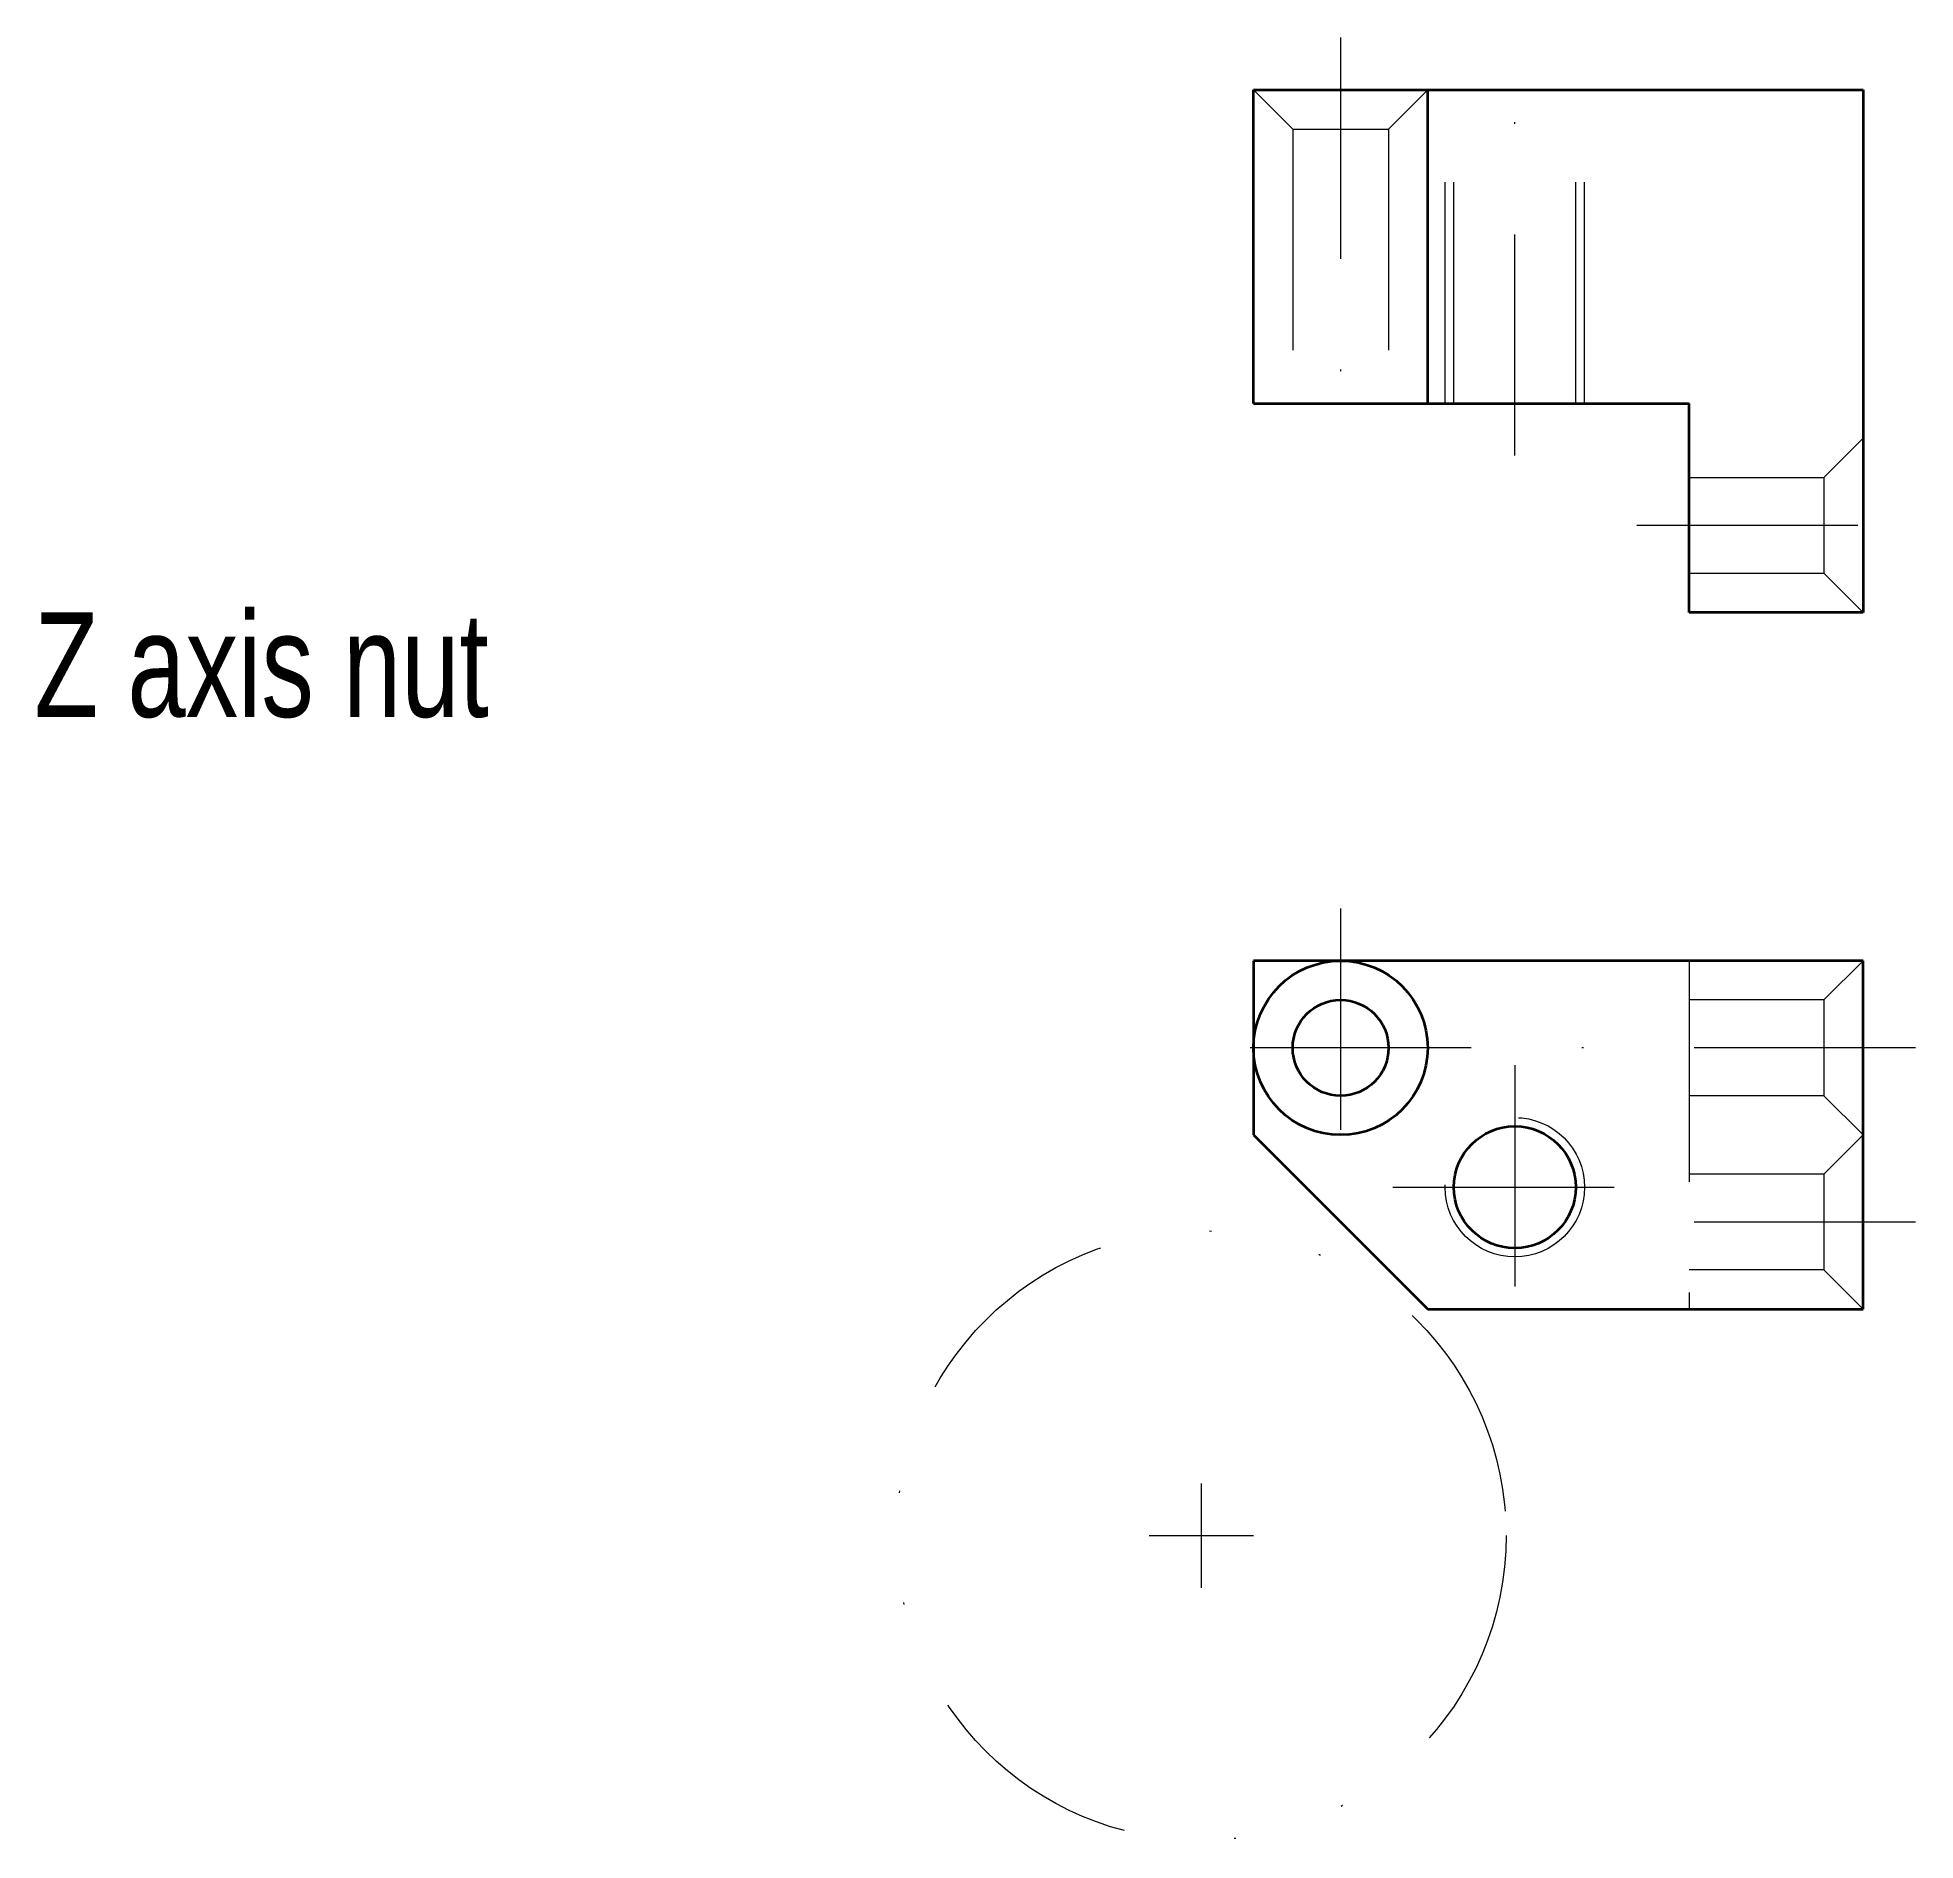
# Model space of a CAD drawing. Header units: millimetres. Extents: x -70 to 38, y -30 to 73.
import ezdxf

# ---------------------------------------------------------------- set-up
doc = ezdxf.new("R2010")
doc.units = ezdxf.units.MM
for name, pattern in [('DASHDOT', [25.4, 12.7, -6.35, 0, -6.35]), ('DASHED', [19.05, 12.7, -6.35]), ('DIVIDE', [31.75, 12.7, -6.35, 0, -6.35, 0, -6.35])]:
    doc.linetypes.add(name, pattern=pattern)
doc.layers.get('0').update_dxf_attribs({"linetype": 'CONTINUOUS', "lineweight": 35})
for name, color, linetype, lineweight in [('center', 7, 'DASHDOT', 13), ('hidden', 7, 'DASHED', 13), ('imag', 7, 'DIVIDE', 13)]:
    doc.layers.add(name, color=color, linetype=linetype, lineweight=lineweight)
doc.styles.get("Standard").update_dxf_attribs({"font": 'txt', "width": 0.75})

msp = doc.modelspace()

# ---------------------------------------------------------------- linework, layer by layer
for p, q in [((0, 70), (35, 70)), ((0, 52), (0, 70)), ((10, 52), (10, 70)), ((35, 70), (35, 40)), ((0, 52), (25, 52)), ((25, 40), (25, 52)), ((35, 40), (25, 40)), ((35, 20), (0, 20)), ((0, 20), (0, 10)), ((35, 0), (35, 20)), ((0, 10), (10, 0)), ((10, 0), (35, 0))]:
    msp.add_line(p, q)
for centre, radius in [((5, 15), 5), ((5, 15), 2.75), ((15, 7), 3.5)]:
    msp.add_circle(centre, radius)
at = {"layer": 'center'}
for p, q in [((5, 73), (5, 49)), ((15, 49), (15, 73)), ((22, 45), (38, 45)), ((5, 23), (5, 7)), ((38, 15), (-3, 15)), ((15, 14), (15, 0)), ((8, 7), (21, 7)), ((38, 5), (22, 5)), ((-3, -10), (-3, -16)), ((-6, -13), (0, -13))]:
    msp.add_line(p, q, dxfattribs=at)
at = {"layer": 'hidden'}
for p, q in [((0, 70), (2.25, 67.75)), ((7.75, 67.75), (10, 70)), ((11, 52), (11, 70)), ((11.5, 52), (11.5, 70)), ((18.5, 52), (18.5, 70)), ((19, 52), (19, 70)), ((2.25, 67.75), (7.75, 67.75)), ((2.25, 67.75), (2.25, 52)), ((7.75, 67.75), (7.75, 52)), ((35, 50), (32.75, 47.75)), ((25, 47.75), (32.75, 47.75)), ((32.75, 47.75), (32.75, 42.25)), ((25, 42.25), (32.75, 42.25)), ((32.75, 42.25), (35, 40)), ((25, 20), (25, 0)), ((32.75, 17.75), (35, 20)), ((32.75, 17.75), (25, 17.75)), ((32.75, 17.75), (32.75, 12.25)), ((32.75, 12.25), (25, 12.25)), ((35, 10), (32.75, 12.25)), ((32.75, 7.75), (35, 10)), ((32.75, 7.75), (25, 7.75)), ((32.75, 7.75), (32.75, 2.25)), ((32.75, 2.25), (25, 2.25)), ((35, 0), (32.75, 2.25))]:
    msp.add_line(p, q, dxfattribs=at)
msp.add_circle((15, 7), 4, dxfattribs=at)
at = {"layer": 'imag'}
msp.add_circle((-3, -13), 17.5, dxfattribs=at)

# ---------------------------------------------------------------- texts
at = {"insert": (-70, 40), "char_height": 6, "width": 100, "attachment_point": 1}
msp.add_mtext('Z\\~axis\\~nut', dxfattribs=at)

doc.saveas('drawing.dxf')
